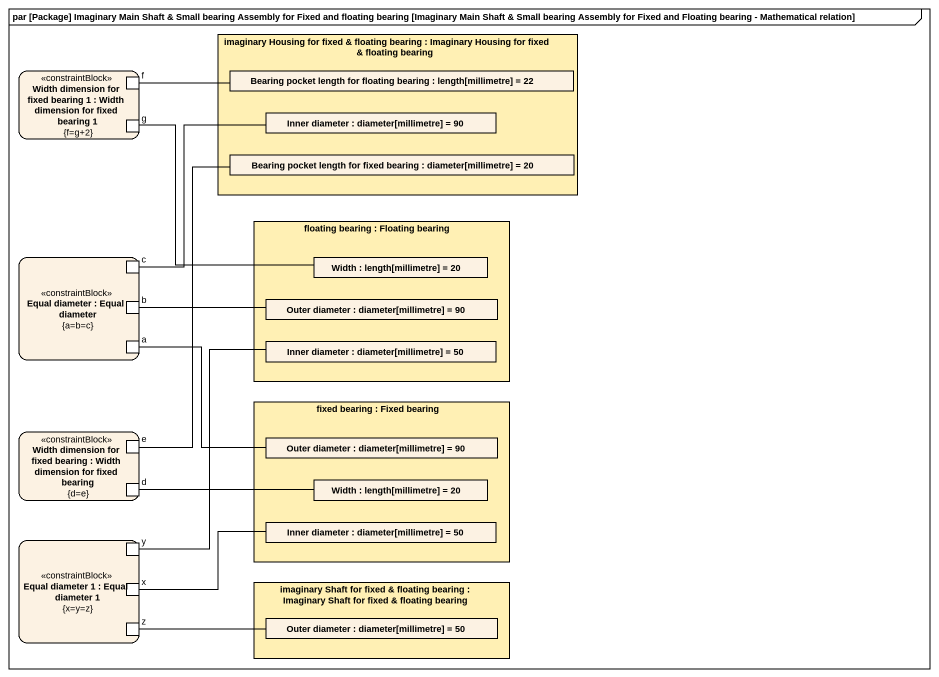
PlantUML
@startuml
mainframe par [Package] Imaginary Main Shaft & Small bearing Assembly for Fixed and floating bearing [Imaginary Main Shaft & Small bearing Assembly for Fixed and Floating bearing - Mathematical relation]
rectangle "imaginary Housing for fixed & floating bearing : Imaginary Housing for fixed & floating bearing" as imaginary_Housing_for_fixed #FFF0B4 {
  rectangle "Bearing pocket length for floating bearing : length[millimetre] = 22" as Bearing_pocket_length_for
  rectangle "Inner diameter : diameter[millimetre] = 90" as Inner_diameter
  rectangle "Bearing pocket length for fixed bearing : diameter[millimetre] = 20" as Bearing_pocket_length_for_2
}
rectangle "Width dimension for fixed bearing 1 : Width dimension for fixed bearing 1\n{f=g+2}" as Width_dimension_for_fixed <<constraintBlock>> {
  port f
  port g
}
rectangle "floating bearing : Floating bearing" as floating_bearing #FFF0B4 {
  rectangle "Width : length[millimetre] = 20" as Width
  rectangle "Outer diameter : diameter[millimetre] = 90" as Outer_diameter
  rectangle "Inner diameter : diameter[millimetre] = 50" as Inner_diameter_2
}
rectangle "Equal diameter : Equal diameter\n{a=b=c}" as Equal_diameter <<constraintBlock>> {
  port c
  port b
  port a
}
rectangle "Width dimension for fixed bearing : Width dimension for fixed bearing\n{d=e}" as Width_dimension_for_fixed_2 <<constraintBlock>> {
  port e
  port d
}
rectangle "fixed bearing : Fixed bearing" as fixed_bearing #FFF0B4 {
  rectangle "Outer diameter : diameter[millimetre] = 90" as Outer_diameter_2
  rectangle "Width : length[millimetre] = 20" as Width_2
  rectangle "Inner diameter : diameter[millimetre] = 50" as Inner_diameter_3
}
rectangle "Equal diameter 1 : Equal diameter 1\n{x=y=z}" as Equal_diameter_1 <<constraintBlock>> {
  port y
  port "x" as x_
  port z
}
rectangle "imaginary Shaft for fixed & floating bearing : Imaginary Shaft for fixed & floating bearing" as imaginary_Shaft_for_fixed #FFF0B4 {
  rectangle "Outer diameter : diameter[millimetre] = 50" as Outer_diameter_3
}
f -right- Bearing_pocket_length_for
g -right- Width
c -right- Inner_diameter
b -right- Outer_diameter
a -right- Outer_diameter_2
e -up- Bearing_pocket_length_for_2
d -right- Width_2
y -up- Inner_diameter_2
x_ -right- Inner_diameter_3
z -right- Outer_diameter_3
@enduml
